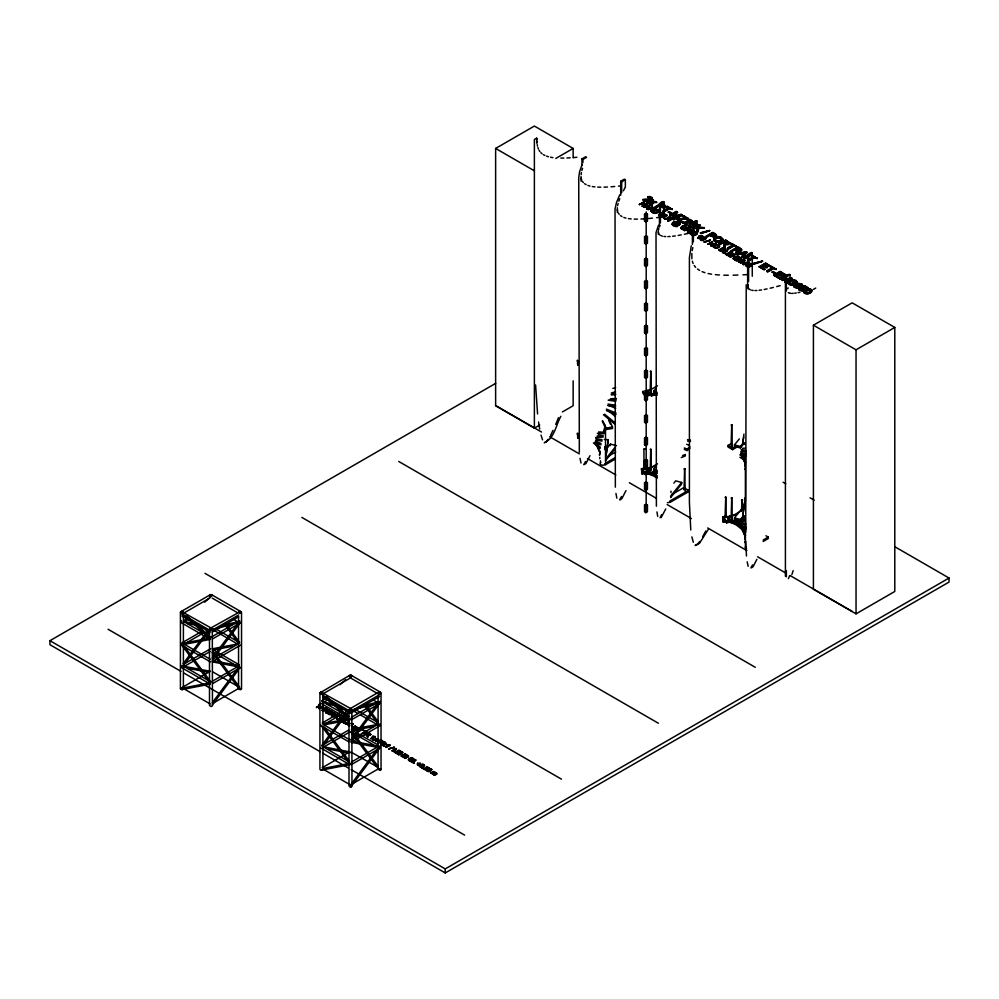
<?xml version="1.0" encoding="UTF-8"?>
<svg xmlns="http://www.w3.org/2000/svg" width="999" height="999" viewBox="0 0 999 999"><rect width="100%" height="100%" fill="white"/><g stroke="black" fill="none" stroke-linecap="round" stroke-linejoin="round"><path stroke-width="1.5" d="M691.857 253.459L691.882 258.803M658.915 215.447C659.128 212.887 663.124 212.4 664.772 213.961A2.223 1.286 0 0 1 664.984 214.835L664.01 215.359L664.26 214.385M326.673 711.663L326.573 710.789L327.46 711.038A1.336 0.774 0 0 0 328.246 710.988L329.108 710.376M368.319 735.102L367.844 736.962L367.507 735.501M652.01 210.165L651.897 209.216L652.896 209.503A1.498 0.862 0 0 0 653.771 209.44L654.732 208.766M688.736 230.744C687.262 234.902 688.723 230.569 686.912 229.832L684.44 230.594L688.723 227.784L691.383 229.458L690.484 230.981A1.498 0.862 0 0 1 689.61 231.031L688.611 230.419L689.61 230.707A1.498 0.862 0 0 0 690.484 230.644L691.458 229.97M737.674 252.06L737.499 250.811L738.998 251.236A2.235 1.299 0 0 0 740.321 251.149L741.67 249.7L737.674 247.19L731.243 250.911L737.674 246.865C739.472 247.203 744.03 250.274 740.321 251.473A2.235 1.299 0 0 1 738.998 251.573L737.499 250.811M794.48 283.516C794.205 286.563 788.948 285.489 788.099 283.192L788.948 281.506L789.822 281.93L789.285 282.867M672.115 224.176L672.689 222.615A4.608 2.66 0 0 1 674.899 221.603L678.171 221.728L680.157 223.089A3.034 1.748 0 0 1 680.269 223.863A3.209 1.848 0 0 1 679.869 224.55C670.154 225 677.672 227.31 680.269 224.201A3.034 1.748 0 0 0 680.157 223.426L678.171 222.065L674.899 221.94A4.608 2.66 0 0 0 672.689 222.952L672.252 224.588C672.702 226.224 678.134 227.447 676.947 225.874L672.802 224.063A2.572 1.486 0 0 1 672.802 223.339L675.774 221.815A3.059 1.761 0 0 1 677.122 221.865A3.459 1.998 0 0 1 678.333 222.215L679.532 223.177L679.345 224.363A2.547 1.474 0 0 1 677.934 225.025C672.489 225.424 683.578 222.29 676.723 224.85M697.215 233.117C696.478 238.374 684.14 233.429 694.705 231.244L697.215 233.454M797.127 282.442L795.928 280.369L793.081 279.72A2.31 1.336 0 0 0 791.533 280.357C793.106 283.204 793.144 286.226 789.272 282.854M240.172 612.999L239.91 611.763M403.097 756.992C402.472 754.907 408.042 760.539 404.982 755.569A1.374 0.787 0 0 1 406.056 755.119L408.379 756.018A1.523 0.887 0 0 1 408.316 756.78L407.767 756.168M652.509 198.901L650.162 196.94A2.398 1.386 0 0 0 648.638 196.99L647.639 197.327L648.638 196.653A2.398 1.386 0 0 1 650.162 196.603L652.297 197.677L652.147 199.425A2.722 1.573 0 0 1 650.898 200L644.755 200.1L650.898 199.663A2.722 1.573 0 0 0 652.147 199.088L652.372 198.838M351.536 725.361L352.585 724.025L351.286 723.538M424.038 768.681A1.436 0.824 0 0 0 424.263 769.242L426.486 769.555L428.159 767.482L424.762 768.531L425.749 769.317L428.259 767.869M431.805 769.592C430.482 767.244 425.362 771.528 429.021 771.315C434.203 769.655 428.409 767.457 427.01 770.729A1.436 0.824 0 0 0 427.247 771.303C433.628 773.401 431.518 765.072 427.01 770.404A1.436 0.824 0 0 0 427.247 770.966L429.458 771.265L431.868 769.467M695.779 223.739C689.685 232.143 686.8 221.254 695.716 223.851M424.662 768.693L425.749 769.655L428.858 767.969M581.118 174.638L581.406 172.64M680.744 227.859L682.417 225.949L686.138 226.211L686.613 228.284L684.852 226.161L681.605 227.248L683.079 229.146L685.776 228.509L684.19 229.77C677.26 229.633 683.678 223.289 686.825 227.11M725.361 249.275C721.59 252.447 727.859 248.626 723.001 247.577L718.706 250.05L722.502 251.785A1.773 1.024 0 0 0 723.488 251.311L723.426 250.137M745.679 265.347C745.891 262.525 751.723 262.287 751.935 265.197M748.039 288.986L748.201 284.703M329.146 710.139L328.246 711.313A1.336 0.774 0 0 1 327.46 711.375L326.573 711.113M599.949 450.961L599.5 455.319L599.949 452.41M597.302 433.316L603.858 433.641L604.957 424.937M603.858 433.641L604.957 426.398M608.254 439.685L606.056 455.644L608.254 439.685L604.32 439.498M654.782 208.504L653.771 209.778A1.498 0.862 0 0 1 652.896 209.84L651.897 209.216M729.844 242.819L728.346 244.555A2.235 1.299 0 0 1 727.022 244.643L725.524 243.893L727.022 244.318A2.235 1.299 0 0 0 728.346 244.231L729.782 243.207M745.254 444.355L742.632 444.218L743.955 434.066M742.632 444.218L743.731 436.975M745.266 461.863L744.829 466.221L745.491 461.875M742.632 517.22L744.829 501.261L742.632 517.22L745.254 517.357M745.266 534.865L744.829 539.223L745.491 534.865M341.246 720.154L340.896 720.679A1.436 0.824 0 0 0 341.134 721.253L343.344 721.553L345.754 719.755M679.67 223.601L678.945 225.012L676.41 225.362M658.054 210.976C657.454 215.022 648.413 211.501 656.393 209.703L658.054 211.313M805.206 289.023L802.821 291.084L799.125 290.085A2.647 1.523 0 0 1 798.875 289.211C798.501 287.6 801.373 288.174 800.049 289.223A1.648 0.949 0 0 0 800.449 290.247C811.038 289.96 793.83 286.938 804.957 285.801L808.154 287.987L807.404 288.424L804.832 286.938L802.759 287.737L804.832 286.601L807.404 288.087L808.154 287.65M692.232 250.574L692.831 247.552M407.817 755.931L407.53 756.743M703.858 237.762L705.818 238.686A1.536 0.887 0 0 0 705.744 238.012L703.783 237.362L702.247 238.324A1.723 0.987 0 0 1 703.533 238.449C706.018 239.86 701.373 241.583 700.449 239.785A1.923 1.111 0 0 1 700.436 239.036L702.709 237.587M800.099 286.176L797.764 288.199L794.217 287.188A2.885 1.661 0 0 1 794.193 286.051L798.426 283.654L802.16 284.515A2.31 1.336 0 0 1 802.272 285.539L800.948 285.614L801.335 284.715M679.108 223.963L678.084 223.277M678.034 223.863C678.146 220.055 670.429 224.5 675.424 224.85M617.607 205.682L618.106 203.471M658.491 230.02L658.828 228.621M691.296 245.754L689.41 257.555L689.41 502.372L690.771 530.007M740.609 249.713C740.159 252.984 732.23 248.514 737.824 247.764L740.609 250.05M698.051 231.743L696.927 230.769L698.051 231.743L699.063 227.572L704.37 227.959L699.063 227.572M368.306 735.364L367.844 736.962M652.01 209.827L651.498 211.588L650.786 210.839L651.498 211.588M725.561 245.604L725.524 243.893M737.674 251.723L736.912 254.183M746.228 284.765L745.716 532.305M681.505 227.909L683.728 226.448A1.786 1.036 0 0 1 684.852 226.498L686.238 227.447M746.453 265.409L748.676 263.936A1.786 1.036 0 0 1 749.799 263.998C755.144 267.882 747.377 259.94 745.716 265.572M420.104 766.558L419.68 765.646A1.598 0.924 0 0 0 419.468 766.158L421.628 767.145L424.25 765.609A1.374 0.787 0 0 0 424.35 764.959L423.426 764.347A1.498 0.862 0 0 0 422.327 764.297C425.412 766.92 421.59 764.859 422.227 766.27M581.88 170.529L582.542 168.307M181.356 621.465L181.356 622.727L210.427 639.51M181.131 689.347L181.356 688.586M211.526 595.916L211.526 594.655L210.427 594.655L181.356 611.425L181.468 612.911L182.155 612.512M240.584 612.699L240.584 611.425L211.526 594.655M239.261 689.347L239.498 688.586M351.036 676.46L351.036 675.199L349.937 675.199L320.654 692.482M351.036 719.43L351.261 718.656M351.036 764.173L351.261 763.411M349.712 786.675L350.224 785.926M380.107 693.244L380.107 691.982L351.036 675.199M379.707 702.309L380.107 701.373M380.107 725.012L380.107 723.751M380.107 747.389L380.107 746.128M651.81 202.248L647.689 202.672L651.81 202.248L652.472 199.713L653.458 200.287L652.884 202.16L656.593 202.422L655.644 201.548L652.884 202.16M696.927 231.094L697.889 227.56L692.732 228.346L693.581 229.171L697.889 227.56M651.573 202.909C649.987 205.619 653.346 205.607 652.784 202.422L656.593 202.085M652.047 205.182L652.784 202.422M690.933 220.966L689.922 222.165L682.342 222.677L690.821 221.316L690.371 220.28L687.1 219.78L688.099 219.43A2.398 1.386 0 0 1 689.61 219.393L691.745 220.454L691.595 222.203A2.722 1.573 0 0 1 690.346 222.777L684.964 222.827M325.874 711.812L325.05 709.952L322.839 710.639L326.673 708.428L329.146 710.476M651.111 210.327L651.286 209.078L650.187 208.292L647.714 209.066L648.289 209.728L650.187 208.629L651.148 209.203L650.786 211.176M724.35 245.379L724.612 244.181M736.6 251.099L735.838 253.571L737.924 254.77L740.571 254.046L743.268 255.607L742.07 257.155L743.031 257.717L746.84 252.148L745.916 251.623L737.012 253.908M384.99 742.732C385.239 744.592 381.493 742.369 383.416 743.855M333.054 712.674L330.157 714.335L327.61 713.174M719.517 246.191L718.468 247.777L715.521 248.326L713.423 247.078L713.835 245.454A4.133 2.385 0 0 1 715.421 244.643A2.747 1.586 0 0 1 718.231 244.755L719.442 246.091M722.926 239.285L721.353 241.496L718.056 242.395L714.959 241.633L713.661 239.448M791.882 574.537L793.194 570.641M327.547 713.111L327.972 712.025A3.684 2.135 0 0 1 329.395 711.288A2.46 1.411 0 0 1 330.931 711.163A2.373 1.374 0 0 1 331.855 711.388L332.979 712.624M713.661 239.785L714.397 238.187A6.194 3.571 0 0 1 716.77 236.95A4.121 2.385 0 0 1 719.355 236.738A3.996 2.31 0 0 1 720.916 237.113L722.926 239.623M713.348 246.641L713.835 245.791A4.133 2.385 0 0 1 715.421 244.967A2.747 1.586 0 0 1 716.57 244.805A2.66 1.536 0 0 1 718.181 245.08L719.143 245.679M402.023 755.744L405.519 753.958L402.023 755.744L402.497 752.21L398.676 754.757L402.172 753.296L398.676 754.42M711.825 245.354L715.734 243.381L711.825 245.354L712.362 241.433L708.066 244.243L711.987 242.607L708.066 243.906M733.815 257.705L737.724 256.069L733.815 258.042L734.34 254.121L730.057 256.606L730.594 257.255L733.965 254.97L730.057 256.606M733.815 258.042L734.927 254.458M744.13 263.998L748.039 262.038L744.13 263.998L744.667 260.077L740.371 262.562L740.921 263.212L744.292 260.926L740.371 262.562M405.519 754.282L401.685 756.505L402.172 752.959M401.173 756.193L402.172 753.296M715.734 243.719L711.45 246.191L710.863 245.529L711.987 242.282M710.863 245.854L711.987 242.607M737.724 256.406L733.428 258.891L733.965 254.97M748.039 262.375L743.756 264.847L743.169 264.173L744.292 260.926M743.169 264.51L744.292 261.263M383.491 743.743L381.293 743.805M422.315 766.158L421.191 767.12L420.104 766.221M651.073 204.633L651.71 202.535L647.689 202.335M653.458 200.287L652.884 201.823M618.831 201.136L619.742 198.689M326.223 712.587C324.625 711.875 326.885 713.81 326.598 711.6M326.223 712.924L326.573 710.789M651.498 211.251L651.922 210.14M688.211 232.779L688.611 230.419M724.924 247.265L723.863 246.316L724.924 247.265L725.524 244.231M737.549 252.198L737.012 254.245L745.916 251.96L746.84 252.485M716.558 235.389L715.309 236.551A2.722 1.573 0 0 1 713.835 236.85L709.727 235.127L707.105 236.638L706.256 236.151L707.105 236.975L709.727 235.464L713.835 237.175A2.722 1.573 0 0 0 715.309 236.888C718.531 235.502 714.347 232.842 712.687 232.43L706.256 236.151M325.587 712.562L325.637 710.626L322.839 710.976L326.673 708.766L329.046 710.252M367.207 736.6L367.532 734.839L364.473 734.677L366.683 733.99L367.669 735.326M687.499 232.367L687.861 230.07L686.912 229.495L684.44 230.27M723.863 246.653L724.35 245.042M735.838 253.571L736.6 251.436L735.938 249.987L734.952 249.413L732.092 251.061L731.243 250.574M581.942 164.985L579.557 171.865L578.733 177.859L579.333 452.222M701.023 239.423L703.558 239.036M787.786 288.723L788.149 287.812M665.771 508.941L661.101 517.619M788.411 578.658L789.56 575.886M555.706 424.413L558.516 417.632M560.851 416.283C555.943 425.099 554.457 438.374 544.255 442.782L546.59 441.446M659.352 227.123L660.039 225.524M686.238 227.297L685.963 228.072M408.404 759.802L410.664 758.229L413.611 758.965A1.986 1.149 0 0 1 413.811 759.74L412.937 759.914L413.136 759.277M658.928 215.235L661.475 213.474L664.772 214.298A2.223 1.286 0 0 1 664.984 215.172M703.633 238.961L702.297 240.185L700.449 239.448A1.923 1.111 0 0 1 700.436 238.699L703.259 237.1L705.744 237.675A1.536 0.887 0 0 1 705.818 238.361L705.506 239.023M181.356 620.829L181.356 622.09M181.356 643.206L181.356 644.467M181.356 665.584L181.356 666.845M240.584 611.425L210.427 628.209L210.976 630.057M211.526 630.107L211.526 628.846L210.427 628.209M240.584 613.336L240.584 612.062L239.498 612.062M380.107 693.88L380.107 692.607L379.121 692.694M589.972 455.681L586.088 463.299L584.565 464.485M382.068 741.121L380.032 742.02M578.708 433.429L577.572 437.325M730.694 517.045L724.612 516.108L722.901 521.228L724.038 518.781M756.88 559.303L753.171 566.558L751.698 567.694M619.73 194.855L616.495 202.485L615.034 209.078L615.347 487.175M434.665 772.776L430.894 773.363L433.666 771.415L434.028 772.202A1.374 0.799 0 0 1 434.99 772.452L435.676 772.826A1.349 0.774 0 0 1 436.625 773.064L436.913 774.163L434.178 775.261L436.326 773.438M625.973 490.621L621.952 498.489L620.416 499.725M658.528 225.2L656.018 232.642L656.393 506.206M550.574 435.352L553.046 430.357M660.089 517.744L661.638 514.66M623.388 190.834L624.787 188.099M355.507 729.844L358.241 728.733L357.954 727.971A1.349 0.774 0 0 0 357.005 727.747L356.318 726.698A1.374 0.799 0 0 0 355.357 726.448L355.02 726.473M356.618 727.759L356.318 727.035A1.374 0.799 0 0 0 355.357 726.785L354.995 725.998L352.222 727.934L356.031 727.509M435.377 772.664L435.676 773.164A1.349 0.774 0 0 1 436.625 773.401L434.178 774.924M435.289 773.176L434.99 772.115A1.374 0.799 0 0 0 434.028 771.865L433.691 771.89M404.12 756.093L404.37 757.254L406.181 757.192M674.375 224.038C674.787 222.627 678.958 223.027 676.798 224.338M702.609 536.838L705.781 530.993M708.104 529.645L699.587 543.194L695.117 545.541L697.439 544.193M353.159 724.263L351.373 725.636M805.157 289.36L802.272 290.809L799.125 289.747A2.647 1.523 0 0 1 798.875 288.873M181.418 612.662L182.342 611.85M619.63 499.825L621.49 496.603M583.766 464.635L585.564 461.513M750.848 567.907L752.572 564.922M352.56 724.175L351.536 725.024M431.231 769.592L429.021 770.978L427.609 770.554M811.138 290.597C810.576 292.395 805.868 294.917 805.057 292.232M341.621 720.866L342.133 721.653M349.288 722.814L346.079 723.663L349.175 722.215M349.063 724.824L349.2 725.823L348.576 725.549A1.436 0.824 0 0 1 348.339 724.974L349.038 724.163M427.634 770.753L429.882 769.355L431.256 769.779M805.094 292.32L808.878 289.972L811.113 290.472M800.024 286.501L796.99 287.949L794.217 286.85A2.885 1.661 0 0 1 794.193 285.726L798.426 283.316L802.16 284.178A2.31 1.336 0 0 1 802.272 285.202L801.797 286.039M664.372 205.919C649.525 205.669 671.977 209.191 661.837 203.946L659.527 205.282M719.779 250.087L722.789 250.712L721.253 249.575L719.779 250.424L721.253 249.238L722.901 250.886L721.703 251.373L719.779 250.424M403.121 756.705L403.596 755.843M788.136 282.705L788.948 281.506M406.88 757.279L406.755 757.504A1.486 0.849 0 0 1 405.744 757.929L403.221 756.942M794.467 283.916L791.008 284.915L788.099 282.867M664.01 215.359C664.035 210.152 655.893 217.382 662.599 216.259L661.738 216.92A2.31 1.336 0 0 1 660.526 216.771L658.965 215.322M412.937 759.914L412.25 758.328L409.503 758.953L409.578 760.626L412.05 760.739L410.901 761.3A2.06 1.186 0 0 1 409.815 761.176C405.806 759.665 411.825 756.093 413.611 758.628A1.986 1.149 0 0 1 413.811 759.402L413.549 760.139M791.32 281.006L791.533 280.694A2.31 1.336 0 0 1 793.081 280.057L796.553 281.119L797.165 282.005L796.428 283.204L795.554 282.767L795.941 282.043M350.05 709.952L350.974 709.989L350.237 709.078M434.702 772.602L432.542 774.312L436.251 773.676M724.575 249.4C716.395 249.35 728.958 251.511 723.064 248.189L721.765 248.938M370.741 734.415L369.88 735.014A1.336 0.774 0 0 1 369.093 735.064L368.194 734.814L369.093 735.401A1.336 0.774 0 0 0 369.88 735.351C372.764 733.516 366.571 731.068 365.746 734.277M650.149 392.307L650.761 371.079L651.36 393.793M651.36 371.428L650.149 371.428M643.955 449.1L645.167 449.1L643.955 449.1L643.955 468.494M650.149 470.342L650.761 449.1L651.36 470.342M651.36 449.45L650.149 449.45M684.028 489.797L684.627 468.568L685.227 491.296M685.227 468.918L684.028 468.918M731.106 445.979L731.705 424.75L732.317 447.465M732.317 425.087L731.106 425.087M725.099 516.708L725.711 496.978L726.31 516.708M726.31 497.327L725.099 497.327M731.106 518.968L731.705 497.739L732.317 520.467M732.317 498.089L731.106 498.089M741.508 510.464L742.107 499.675L742.707 507.48M742.707 500.024L741.508 500.024M647.252 209.141L649.787 205.307L643.244 206.481L647.414 207.717L646.615 208.766L647.252 209.141L649.787 205.307M743.031 257.717L746.84 252.148M183.192 663.661L204.083 635.526M183.354 665.721L208.779 631.455M212.263 658.066L237.687 623.813M212.412 660.127L239.66 623.413M212.263 702.821L238.599 667.332M212.412 704.882L239.66 668.169M321.803 745.441L343.594 716.071M322.864 746.265L347.39 713.236M350.861 739.847L377.21 704.357M351.935 740.671L379.183 703.97M350.861 784.59L377.21 749.113M351.024 786.65L379.183 748.713M646.615 208.766L647.414 207.392L645.616 206.356L643.244 206.481M742.07 257.155L743.268 255.269L740.571 253.709L737.924 254.433L735.838 253.234M657.991 211.288L655.381 212.562L653.109 211.601M647.702 207.355L649.025 205.382L647.702 207.355L646.241 206.181L649.025 205.382M743.693 255.045L745.679 252.26L743.693 255.045L741.508 253.459L745.679 252.26M546.166 441.933L548.276 439.285M798.988 288.923L799.525 288.049M750.911 265.572L751.173 264.598M606.58 448.888L610.451 444.08L616.42 445.691M656.693 393.306L653.708 392.507L653.708 391.046L656.468 387.649M615.446 446.89L605.756 458.878L605.756 460.339L615.446 448.351M656.693 471.341L653.708 470.541L653.708 469.08L656.468 465.671M673.888 483.129L675.711 480.856L681.68 482.455L681.68 483.916L670.679 497.539L670.679 496.078L681.68 482.455M743.343 444.343L740.434 447.939L734.477 446.328L734.477 444.88L739.322 438.886M740.434 447.939L740.434 446.478L742.369 444.08M697.265 544.53L699.762 541.433M743.343 517.332L740.434 520.941L734.477 519.33L734.477 517.882L745.129 504.682M741.258 510.939L745.129 506.143M740.434 520.941L740.434 519.48L742.369 517.082M713.885 239.123L714.397 238.511A6.194 3.571 0 0 1 716.77 237.287A4.121 2.385 0 0 1 718.493 237.038A3.996 2.31 0 0 1 720.916 237.45L722.801 238.973M327.672 712.724L327.972 712.349A3.684 2.135 0 0 1 329.395 711.625A2.46 1.411 0 0 1 330.419 711.475A2.373 1.374 0 0 1 331.855 711.725L332.717 712.25M665.471 206.306L664.36 207.143A2.722 1.573 0 0 1 662.874 207.43L658.778 205.719L656.156 207.23L655.307 206.731L656.156 207.555L658.778 206.044L662.874 207.767A2.722 1.573 0 0 0 664.36 207.467C669.405 206.368 654.333 197.053 665.609 206.306M686.613 228.284L686.975 227.073M751.56 265.784L751.81 265.147M722.714 239.947L718.056 242.058L713.773 240.11M719.367 246.641L716.271 248.039L713.423 246.741M672.439 216.633L676.061 212.387L672.439 216.958L680.469 215.035L672.439 216.958M782.329 280.07L785.951 275.836L782.329 280.407L790.359 278.484L782.329 280.407M341.246 720.491L340.896 721.016A1.436 0.824 0 0 0 341.134 721.59C343.743 723.875 348.326 718.181 343.306 719.018M424.138 768.755L426.985 767.232L428.896 768.081M676.061 212.725L670.579 215.884L669.755 215.409L676.198 211.363L677.472 212.1L673.801 216.671L681.193 214.585L682.342 215.247L681.193 214.248L673.801 216.346M677.472 212.1L673.801 216.671M785.951 276.174L780.469 279.333L779.657 278.858L786.088 274.812L787.374 275.549L783.691 280.12L791.083 278.022L792.232 278.684L791.083 277.697L783.691 279.782M787.374 275.549L783.691 280.12M183.391 646.191L183.391 689.035L182.143 689.76L180.419 688.761L180.419 612.25L182.592 611.6M212.462 629.295L211.214 630.019L209.49 629.02L209.49 705.544L211.214 706.543L212.462 705.818L212.312 628.771M238.973 611.763L241.383 611.987L241.109 612.999L239.36 613.161M180.419 688.761L181.668 688.049M241.533 612.512L241.533 689.035L240.272 689.76L238.549 688.761L238.549 670.404M322.914 769.592L320.741 770.229L319.93 769.317L319.93 692.794L321.191 692.07M351.973 709.852L349.8 710.489L349.001 709.577L349.001 786.101L350.724 787.087L351.973 786.363L351.835 709.315M379.32 692.07L381.044 693.069L378.871 693.706M381.044 693.069L381.044 769.592L379.795 770.316L378.072 769.317L378.072 749.425M383.254 742.944L382.804 744.667L380.656 743.756A1.598 0.924 0 0 1 380.869 743.244L382.817 744.73L385.439 743.194A1.374 0.787 0 0 0 385.527 742.544L384.603 741.932A1.498 0.862 0 0 0 383.504 741.882C382.767 742.682 386.426 743.194 382.779 743.156M704.944 238.749L705.119 237.799L703.858 237.425M800.948 285.614C802.484 283.204 797.339 283.391 796.915 284.99M181.905 665.634L181.356 667.482L210.427 684.253M351.036 710.027L349.937 710.664L349.937 709.39L351.036 708.766L320.879 691.982M379.008 692.607L380.107 691.982M800.424 288.486L800.049 288.886A1.648 0.949 0 0 0 800.449 289.91C804.32 291.308 804.732 287.35 801.023 287.35M378.022 741.483L377.734 741.77A1.336 0.774 0 0 0 377.797 742.369L378.146 742.644M378.022 741.807L377.734 742.107A1.336 0.774 0 0 0 377.797 742.707L378.146 742.981M335.739 715.896L337.125 714.46L332.317 715.496L337.125 714.46M333.903 717.032L336.338 714.884M795.554 282.767L795.941 282.38C796.003 278.921 789.647 280.669 794.292 283.067L794.48 283.853M335.776 715.072L331.531 715.996L334.353 712.861L334.865 713.498L332.317 715.833M331.531 715.996L334.353 712.861M810.976 290.884C801.46 298.189 806.443 285.627 811.176 290.697M424.75 769.093L426.91 767.632L428.284 768.056M334.865 713.161L332.317 715.496M670.029 216.995L669.467 216.671C664.797 220.517 662.262 217.67 666.658 215.047C658.428 217.545 668.119 220.954 670.029 217.332C667.432 221.815 658.753 217.432 666.658 215.384L667.232 215.709M181.756 644.13L181.356 645.104L210.427 661.887M183.466 621.291L186.813 618.281M204.708 602.172L211.413 596.128M322.103 700.799L325.462 697.777M339.997 684.69L345.579 679.645M789.822 281.93C787.974 286.189 797.177 284.703 791.27 281.031M653.908 208.716C644.255 207.804 659.228 211.376 652.11 207.193L650.686 208.004M690.621 229.907C680.968 228.996 695.941 232.58 688.823 228.384L687.399 229.208M728.533 243.132C714.098 241.633 736.425 246.84 725.836 240.846L723.701 242.07M740.521 250.05L738.548 250.499L735.689 248.988M328.371 710.326C319.917 709.777 333.029 712.637 326.76 708.965L325.487 709.702M369.992 734.365C361.538 733.803 374.65 736.675 368.394 733.004L367.12 733.741M651.36 198.539L642.894 199.563L647.14 202.36L647.901 201.586L644.755 199.763M419.867 765.496L419.68 765.983A1.598 0.924 0 0 0 419.468 766.495L421.94 767.419L422.727 765.921M422.24 766.395L420.192 766.42M646.365 469.318L648.251 467.757L648.251 469.218M684.29 449.4L687.137 450.549L687.137 449.1L689.959 446.765M687.137 450.549L689.959 448.214M796.428 283.204L796.877 282.505M349.038 724.5L348.339 725.311A1.436 0.824 0 0 0 348.576 725.873L349.25 726.236M408.054 756.992L408.379 755.681L406.056 754.782A1.374 0.787 0 0 0 405.357 755.007L405.07 756.131L406.168 757.379M703.508 239.236L701.161 239.46M381.943 741.37L380.032 741.683M357.255 728.496L356.768 727.647L353.871 728.895L356.768 727.984L357.255 728.833M355.919 727.334L353.871 728.558M341.833 720.329L344.093 719.243L345.142 719.73M341.833 720.666L343.781 719.63M344.817 720.579L343.256 721.49M349.288 723.151L347.265 724.25L345.592 723.825A1.436 0.824 0 0 1 345.367 723.264L349.3 721.54M380.919 742.419L380.244 742.831M539.722 425.037L534.378 428.121L495.629 405.756L495.629 148.439L534.378 126.061L573.139 148.439L573.139 157.792M536.788 139.798L536.7 138.149L534.378 139.485L534.378 428.121M555.756 158.466L573.139 148.439M581.955 158.903L585.626 156.781L586.6 157.33L582.917 159.465L581.955 158.903L581.955 165.11M620.704 195.255L620.704 181.281L624.387 179.146L625.349 179.708L625.349 187.475M620.704 181.281L621.678 181.83L625.349 179.708M639.397 204.271L641.995 203.421L644.218 205.045L641.995 203.759L639.397 204.595L643.693 201.786C645.579 203.084 639.772 204.046 644.255 202.11M639.397 204.595L644.255 202.447M642.894 199.563L647.14 202.023L647.901 201.586M642.494 203.134L644.73 204.42L647.065 203.734L642.195 206.219L644.218 204.708M642.195 206.219L644.218 205.045M642.494 203.471L644.73 204.758L647.065 204.071M642.195 205.881L647.065 203.734M647.714 209.066L652.01 206.593L654.782 208.841M647.714 209.403L652.01 206.93L654.67 208.591M650.686 208.341L652.11 207.53L653.958 208.828M659.452 225.399L659.452 203.646L663.136 201.523L664.11 202.085L664.11 217.62M655.307 206.731L661.738 203.022M655.307 207.068L664.11 202.085M644.542 214.273L646.091 213.386L647.439 214.161L647.439 220.879L645.891 221.778L644.542 220.991L644.542 214.273L645.891 215.06L647.439 214.161M659.527 205.607L661.837 204.283L664.372 205.981M652.035 211.563L656.331 209.078C662.674 211.176 654.42 215.647 652.035 211.9C653.271 214.41 662.762 211.888 656.331 209.415L652.035 211.9M653.109 211.925L656.393 210.04L657.941 211.039M668.618 208.204L666.495 206.643L667.257 206.206L672.352 209.478L669.467 208.691L663.786 211.963C659.577 210.314 678.221 204.208 662.936 211.476M666.495 206.98L667.257 206.531L672.352 209.478M644.542 220.991L646.091 220.092L647.439 220.879M662.936 211.139L663.786 211.638L669.467 208.354L672.352 209.141M668.319 212.013L669.105 211.551L671.54 212.962L670.741 213.749L668.319 212.013L670.741 213.411L671.54 212.962M668.319 212.35L669.105 211.888L671.54 213.299M667.232 215.372C660.302 216.933 666.758 221.453 669.467 217.008L670.029 217.332M669.755 215.409L676.198 211.701L677.472 212.437M669.755 215.085L670.579 215.547L676.061 212.387M671.565 218.793L670.154 217.645L674.063 219.655L672.127 219.131L668.343 221.316C665.933 219.28 677.572 216.496 667.782 220.979M670.154 217.982L674.063 219.655M667.782 220.654L672.127 218.793L674.063 219.318M682.342 215.247L675.898 218.956L675.087 218.481L680.469 215.035M675.087 218.481L680.469 215.372M644.542 236.651L646.091 235.752L647.439 236.538L647.439 243.257L645.891 244.143L644.542 243.369L644.542 236.651L645.891 237.437L647.439 236.538M675.087 218.144L675.898 218.619L682.342 214.91M676.76 219.118L686.4 218.132L676.76 219.118L681.855 222.053L682.604 221.616L681.855 222.39L676.76 219.455M686.4 218.469L682.816 216.396L683.566 215.622L688.174 218.619L678.496 219.58L688.174 218.282M682.816 216.396L683.566 215.959L688.174 218.619M682.342 222.34L687.362 224.7L686.6 225.137L682.342 222.677M683.453 227.76C686.775 229.246 682.255 228.484 683.953 227.46L685.776 228.509M692.394 244.418L692.394 222.665L696.078 220.542L697.052 221.104L696.99 233.828L693.83 235.165L690.421 233.716M683.453 228.084L685.776 228.846M692.394 222.665L693.368 223.227L697.052 221.104M681.605 227.909L683.541 228.908L684.715 228.484M680.769 227.747L682.816 229.221L684.715 228.821M684.44 230.594L688.723 228.122L691.495 230.032M687.399 229.545L688.823 228.721L690.684 230.02M692.732 228.346L699.163 224.625L700.024 225.112L697.889 226.686M692.732 228.671L699.163 224.962L700.024 225.449M704.37 227.959L696.827 227.297L700.024 225.112M688.848 232.817L693.706 230.669L689.422 233.479L688.848 232.817L693.706 230.669M688.848 233.154L693.706 230.994M644.542 259.028L646.091 258.129L647.439 258.916L647.439 265.622L645.891 266.521L644.542 265.734L644.542 259.028L645.891 259.815L647.439 258.916M690.421 234.053L694.705 231.581L697.115 233.179M691.495 233.754L694.767 231.868C699.225 233.691 692.332 235.677 691.495 234.091C693.031 236.551 698.975 233.604 694.767 232.193L691.495 234.091M701.011 236.288L699.325 235.714L702.497 235.714L698.189 238.536C695.816 236.676 706.455 234.241 697.652 238.237M699.325 236.051L702.497 236.051M697.652 237.899L702.497 235.714M706.256 236.488L712.687 232.767L716.533 235.402M710.489 234.69L712.786 233.366C718.343 234.877 712.836 238.411 710.489 235.027C711.6 236.813 718.643 235.851 712.786 233.704L710.489 235.027M708.066 244.243L712.936 241.77M644.542 281.406L646.091 280.507L647.439 281.293L647.439 287.999L645.891 288.898L644.542 288.112L644.542 281.406L645.891 282.18L647.439 281.293M710.863 245.529L715.734 243.381M724.612 244.018L722.964 242.832L720.104 244.48L719.255 243.656L725.699 239.935L729.844 243.144M719.255 243.993L725.699 240.272L729.682 242.782M719.255 243.656L720.104 244.143L722.964 242.495L724.612 244.518M723.701 242.407L725.836 241.184L728.621 243.132M718.706 250.387L723.001 247.914L725.262 249.363M733.054 245.404L730.931 243.843L731.693 243.406L736.787 246.678L733.903 245.891L728.221 249.163C724.013 247.515 742.657 241.408 727.372 248.676M721.765 249.275L723.064 248.526L724.587 249.588M730.931 244.181L731.693 243.744L736.787 246.678M727.372 248.339L728.221 248.838L733.903 245.554L736.787 246.353M895.079 546.878L949.05 578.034L949.05 582.067L445.242 872.939L49.95 644.717L49.95 640.684L495.679 383.354M723.776 252.397L725.886 253.946L722.702 252.36L726.997 249.875C729.42 251.91 717.769 254.695 727.559 250.212M722.702 252.697L727.559 250.549M722.702 252.36L725.886 253.609M729.782 256.194C722.614 252.984 731.73 254.97 729.27 256.481L726.073 254.308L730.356 251.823L733.466 253.958L730.419 252.784L729.108 253.534L730.419 252.447L733.466 253.621M726.073 254.633L730.356 252.16L733.466 253.958M727.147 254.333L728.608 253.496L731.48 254.907L728.608 253.833L727.147 254.67M731.243 250.911L732.092 251.398L734.952 249.75L736.6 250.936M735.689 249.325L737.824 248.102L740.396 249.675M644.542 303.771L646.091 302.884L647.439 303.671L647.439 310.377L645.891 311.276L644.542 310.489L644.542 303.771L645.891 304.558L647.439 303.671M726.073 254.308L729.782 255.856M730.057 256.93L734.927 254.795M732.854 258.554L737.724 256.069M734.39 259.103L738.673 256.631C745.179 259.178 735.863 262.113 734.39 259.44C736.6 263.012 744.954 259.003 738.673 256.955L734.39 259.44M735.464 259.141L738.736 257.243C742.981 258.691 737.237 262.1 735.464 259.478C736.113 260.876 743.006 259.365 738.736 257.58L735.464 259.478M747.627 284.066L747.627 254.558L751.31 252.422L752.272 252.984L752.272 276.286M743.868 258.192C750.711 252.597 755.331 253.546 744.717 258.691L743.868 257.867L752.272 252.984M738.81 261.663L743.668 259.503L739.385 262.325L738.81 261.663L743.668 259.503M743.868 257.867L744.717 258.354L751.148 254.633M738.81 261.988L743.668 259.84M753.533 257.218L751.41 255.669L752.172 255.22L757.267 258.504L754.382 257.717L748.701 260.989C744.492 259.34 763.124 253.222 747.851 260.502M751.41 255.994L752.172 255.557L757.267 258.504M740.371 262.899L745.242 260.414M757.267 258.167L754.382 257.38L748.701 260.652L747.851 260.165M743.169 264.173L748.039 262.038M748.401 265.247C751.71 266.745 747.19 265.971 748.9 264.96L750.724 266.009L749.125 267.257L746.678 266.621L745.716 265.235M748.401 265.584L750.724 266.346M644.542 326.149L646.091 325.262L647.439 326.036L647.439 332.754L645.891 333.654L644.542 332.867L644.542 326.149L645.891 326.935L647.439 326.036M746.553 265.397L748.476 266.396L749.662 265.971M751.173 264.935C748.888 260.377 743.631 268.144 749.662 266.308M745.803 265.472L748.413 266.845L750.724 266.009M644.542 332.867L646.091 331.968M764.784 269.393C753.758 264.31 767.881 268.469 764.023 269.83L759.215 266.721L765.659 263.012L770.304 266.034L769.542 266.471L765.746 264.273L763.773 265.409L765.746 263.936L769.542 266.134L770.304 265.697M759.215 267.058L765.659 263.349L770.304 266.034M760.826 266.783L763.024 265.509L767.332 267.47L766.583 267.907L763.024 265.846L760.826 267.12M759.215 266.721L764.023 269.493L764.784 269.056M772.514 268.182L770.391 266.621L771.153 266.184L776.248 269.468L773.363 268.669L767.682 271.953C763.473 270.292 782.105 264.186 766.832 271.453M770.391 266.958L771.153 266.521L776.248 269.468M766.832 271.129L767.682 271.616L773.363 268.344L776.248 269.131M772.215 272.003L773.001 271.541L775.436 272.939L774.637 273.738L772.215 272.003L774.637 273.401L775.436 272.939M772.215 272.327L773.001 271.878L775.436 273.276M184.553 612.649L209.653 598.151M644.542 348.526L646.091 347.627L647.439 348.414L647.439 355.132L645.891 356.019L644.542 355.244L644.542 348.526L645.891 349.313L647.439 348.414M779.257 277.759C768.243 272.665 782.367 276.835 778.496 278.197L773.701 275.087L780.132 271.366L784.789 274.388L784.028 274.837L780.231 272.64L778.258 273.776L780.231 272.302L784.028 274.5L784.789 274.063M773.701 275.424L780.132 271.703L784.789 274.388M775.311 275.137L777.497 273.876L781.817 275.836L781.056 276.261L777.497 274.213L775.311 275.474M773.701 275.087L778.496 277.859L779.257 277.422M183.779 621.965L189.061 618.918M779.657 278.858L786.088 275.15L787.374 275.886M779.657 278.521L780.469 278.996L785.951 275.836M786.638 275.662L789.098 274.238L790.059 274.8L790.059 284.116M786.375 570.541L786.375 576.748L785.414 576.186L785.414 276.361L786.375 276.923L790.059 274.8M792.232 278.684L785.788 282.405L784.977 281.93L790.359 278.484M784.977 281.93L790.359 278.821M784.977 281.593L785.788 282.068L792.232 278.359M562.437 411.925L573.139 405.756L573.139 380.806M644.542 370.904L646.091 370.005L647.439 370.791L647.439 377.497L645.891 378.396L644.542 377.61L644.542 370.904L645.891 371.69L647.439 370.791M182.68 642.444L202.497 630.993M187.737 642.057L202.273 633.666M212.3 630.194L238.724 614.934M210.09 631.93L206.431 634.028L206.431 629.67M212.3 631.98L238.724 616.72M211.751 636.85L232.892 624.637M235.527 623.114L239.498 620.829M813.411 289.398L815.733 288.062M212.849 638.748L240.584 622.727M656.867 392.957L651.61 395.991L646.965 393.306L646.965 391.845L657.479 385.776M644.542 393.281L646.091 392.382L647.439 393.169L647.439 399.875L645.891 400.774L644.542 399.987L644.542 393.281L645.891 394.056L647.439 393.169M185.327 663.286L210.427 648.801M646.965 391.845L651.61 394.53L655.556 392.257M183.779 666.72L210.202 651.46M213.074 658.453L239.498 643.206M212.849 661.126L240.584 645.104M644.542 415.646L646.091 414.76L647.439 415.534L647.439 422.252L645.891 423.151L644.542 422.365L644.542 415.646L645.891 416.433L647.439 415.534M182.68 687.187L210.427 671.178M813.411 325.199L852.159 302.822L894.792 327.435L894.792 591.458L856.043 613.836L813.411 589.223L813.411 325.199L856.043 349.812L894.792 327.435M211.751 681.593L238.174 666.345M212.849 683.491L240.584 667.482M609.365 455.644L615.734 451.973M644.542 438.024L646.091 437.137L647.439 437.912L647.439 444.63L645.891 445.517L644.542 444.742L644.542 438.024L645.891 438.811L647.439 437.912M615.297 457.592L605.107 463.474L605.107 464.935L615.297 459.053M644.542 444.742L646.091 443.843M213.074 703.209L239.498 687.949M644.542 460.402L646.091 459.503L647.439 460.289L647.439 467.008L645.891 467.894L644.542 467.12L644.542 460.402L645.891 461.188L647.439 460.289M656.867 470.991L651.61 474.026L646.965 471.341L646.965 469.88L657.479 463.811M646.965 469.88L651.61 472.564L655.556 470.292M644.542 482.779L646.091 481.88L647.439 482.667L647.439 489.373L645.891 490.272L644.542 489.485L644.542 482.779L645.891 483.553L647.439 482.667M737.699 446.69L732.604 449.637L727.959 446.953L727.959 445.492L730.506 444.018M727.959 445.492L732.604 448.176L736.425 445.979M644.542 505.157L646.091 504.258L647.439 505.044L647.439 511.75L645.891 512.649L644.542 511.863L644.542 505.157L645.891 505.931L647.439 505.044M322.739 693.955L350.487 677.934L378.234 693.955M671.94 494.48L683.778 487.649L688.423 490.334L688.423 491.783L670.017 502.41L670.017 500.961L688.423 490.334M322.202 700.611L324.837 699.088M318.793 704.407C323.688 704.395 310.239 711.051 320.055 705.132M323.289 702.509L328.584 699.462M316.683 707.08L320.567 705.431M316.683 707.417L320.567 705.756M318.993 708.416L323.326 706.493L318.993 708.753M321.753 707.404L323.738 708.553L325.824 707.941L321.99 710.489M321.753 707.742L323.738 708.89L325.824 708.279M321.99 710.152L325.824 707.941M325.487 710.039L326.76 709.302L328.421 710.464M322.202 722.989L342.02 711.55M325.936 723.363L341.795 714.21M350.487 711.5L379.558 694.717M349.6 712.474L345.941 714.585L345.941 710.214M350.487 713.286L379.558 696.515M337.15 718.905L340.135 720.104L339.685 720.704C331.356 717.045 344.917 720.117 341.471 717.482A1.424 0.824 0 0 0 340.572 717.507L340.272 717.582M351.261 717.394L373.726 704.432M343.431 722.527L344.493 722.527L343.968 723.176L343.431 722.527L344.493 722.527M343.431 722.864L344.493 722.864M323.514 744.605L348.626 730.107M352.222 727.934L355.419 726.248L355.02 726.81M352.222 727.597L355.994 727.022L353.871 728.895M323.289 747.264L349.712 732.005M737.699 519.692L732.604 522.627L727.959 519.942L727.959 518.493L741.97 510.402M364.285 730.669C367.57 732.117 363.199 731.455 364.735 730.406L366.77 731.58M364.285 731.006L366.77 731.917M365.547 731.73L362.175 733.678L365.547 731.393M352.585 739.01L377.684 724.512M364.935 732.342L362.175 733.353M727.959 518.493L732.604 521.178L736.425 518.968M367.12 734.065L368.394 733.341L370.055 734.502M372.415 736.787L372.877 736.525C375.874 736.787 371.253 737.387 372.877 736.201L375.249 736.787L370.929 738.736L373.926 736.675L375.249 736.787M370.929 738.736L373.926 737.012M370.929 738.398L375.249 736.45M322.202 767.744L348.626 752.484M372.864 739.522L373.938 739.522L373.401 740.172L372.864 739.522L373.938 739.522M372.864 739.859L373.938 739.859M374.85 739.61C381.78 744.143 369.106 737.274 378.109 739.085M374.85 739.947L378.109 739.41M375.599 741.096L377.934 741.233L375.599 741.433L376.511 740.571M375.599 741.433L376.511 740.908M351.261 762.15L377.684 746.89M383.279 745.529L384.353 745.529L383.816 746.178L383.279 745.529L384.353 745.529M385.514 744.243L386.588 744.243L386.051 744.892L385.514 744.243L386.588 744.243M383.279 745.866L384.353 745.866M385.514 744.58L386.588 744.58M387.3 745.379L387.749 745.117C390.746 745.379 386.138 745.978 387.749 744.779L390.122 745.379L385.801 747.327L388.798 745.266L390.122 745.379M385.801 747.327L388.798 745.604M385.801 746.99L390.122 745.042M393.069 750.661L394.955 752.085L392.108 750.636L395.941 748.426C398.139 750.311 387.687 752.722 396.453 748.713M392.108 750.973L396.453 749.05M392.108 750.636L394.955 751.76M398.426 754.095C392.033 751.223 400.187 752.934 397.977 754.357L395.117 752.372L398.951 750.162L401.723 752.097L399.001 751.048L397.827 751.723L399.001 750.711L401.723 751.76M763.174 540.034L768.256 537.087L768.256 538.548L763.174 541.483M395.117 752.709L398.951 750.499L401.723 752.097M396.079 752.397L397.377 751.648L399.95 752.946L397.377 751.985L396.079 752.734M395.117 752.372L398.426 753.758M398.676 754.757L403.022 752.509M352.585 783.753L377.684 769.267M401.173 755.868L405.519 753.958M412.4 761.825L414.285 763.248L411.438 761.787L415.272 759.577C417.47 761.463 407.018 763.873 415.784 759.877M411.438 762.125L415.784 760.214M411.438 761.787L414.285 762.911M417.482 763.348C420.254 764.622 416.421 764.01 417.919 763.099L420.005 765.147C421.503 764.235 417.682 763.623 420.442 764.897M417.482 763.686L420.442 763.361L418.956 763.698M418.968 764.547L417.47 764.897L418.519 763.948M417.47 764.897L418.519 764.285M417.47 764.56L420.442 764.56M419.405 763.96L420.442 763.361M419.405 764.297L420.442 763.686M422.102 767.944L423.164 767.944L422.639 768.593L422.102 767.944L423.164 767.944M422.102 768.281L423.164 768.281M430.894 773.363L434.09 771.665L433.691 772.227M430.894 773.026L434.665 772.439L432.542 774.312M432.542 773.975L436.251 773.338L434.178 775.261M49.95 640.684L445.242 868.905L949.05 578.034M349.038 723.588L345.966 723.751L349.175 721.877M349.038 723.925L345.592 724.163A1.436 0.824 0 0 1 345.367 723.601L349.3 721.877M351.373 725.973L353.196 724.05L351.286 723.201M343.256 721.153L344.093 720.729M380.182 742.769L382.629 741.233A1.736 0.999 0 0 0 382.118 740.421L380.232 740.222M380.082 740.759L382.118 740.759A1.736 0.999 0 0 1 382.629 741.57L380.244 743.169M380.082 741.096L382.005 741.208M647.639 196.99L648.376 197.515C654.77 196.903 648.426 201.511 644.904 199.45M647.639 197.327L651.473 198.526M687.1 219.78L688.099 219.768A2.398 1.386 0 0 1 689.61 219.718L691.745 220.791M687.1 220.105L690.784 220.941M342.17 718.206L339.972 717.707L340.572 717.17A1.424 0.824 0 0 1 341.471 717.145L342.657 718.618A1.623 0.937 0 0 1 341.92 718.968L338.261 719.355M339.972 717.707L342.332 717.781M642.894 199.9L644.18 199.513M337.15 719.243L338.349 718.968M682.629 455.569L685.314 454.483L685.314 455.931L681.281 457.567M801.023 287.687L804.957 286.139L808.154 287.987M678.034 223.526L679.108 223.626M334.677 717.195L335.701 716.82M336.725 716.458L339.273 716.046L338.761 715.409M336.338 714.547L331.531 715.659M797.826 284.528L801.223 284.703M336.838 716.508L339.273 715.709M335.614 717.245L339.273 716.046M700.461 232.929L709.615 230.532L701.098 233.629L700.461 232.929L709.615 230.532M700.461 233.267L709.615 230.869M704.208 241.77C722.639 236.626 691.87 245.916 710.314 240.16M704.208 242.095L710.314 240.497M753.396 263.499L762.549 261.089L754.033 264.198L753.396 263.499L762.549 261.089M753.396 263.836L762.549 261.426M357.742 730.868C374.375 726.273 346.641 734.64 363.199 729.445M357.742 731.206L363.199 729.769M382.942 742.045L384.99 743.069M388.686 748.726C402.884 745.254 385.839 749.075 389.061 749.287M388.686 749.063L394.13 747.302M421.765 764.46L424.35 765.296A1.374 0.787 0 0 1 424.25 765.946L422.727 766.245M649.025 205.719L646.241 206.518M745.679 252.597L741.508 253.783M322.49 693.543L320.741 693.706L319.93 692.794M663.024 216.671L661.738 216.583A2.31 1.336 0 0 1 660.526 216.433L659.078 215.522M382.942 742.382L383.504 742.22A1.498 0.862 0 0 1 384.603 742.269L385.527 742.881A1.374 0.787 0 0 1 385.439 743.531L383.916 743.506M421.765 764.797L422.327 764.635A1.498 0.862 0 0 1 423.426 764.685L423.564 765.484L422.14 765.409M663.024 216.333L662.599 215.921C657.717 217.195 661.288 211.913 664.098 214.448M412.05 760.739L411.675 760.376C407.005 761.5 411.026 756.568 413.161 759.34M412.05 761.076L410.814 760.901A2.06 1.186 0 0 1 409.815 760.838L408.391 759.652M612.812 388.399L615.671 387.624M611.313 392.994L615.596 391.833M611.313 394.443L615.596 393.294M644.567 395.279L642.707 392.982L642.707 391.533L648.613 389.947M646.965 396.029L657.292 393.256M598.463 434.403L602.747 433.254M657.292 471.278L645.491 474.463L642.707 471.016L642.707 469.567L654.507 466.383M642.707 469.567L645.491 473.002L648.438 472.215M738.074 519.842L726.648 522.927L723.875 519.48L723.875 518.031L735.289 514.947M723.875 518.031L726.648 521.466L729.507 520.704M742.357 518.693L745.217 517.932M776.71 286.588L780.169 285.664M643.244 206.818L649.787 205.644M223.801 625.212L239.785 621.141M212.675 629.42L240.284 622.414M364.772 705.381L377.847 702.06M350.736 710.339L379.807 702.959M770.154 288.212L773.363 287.437M609.215 428.109L608.354 428.109M684.39 234.241L687.674 233.554M798.039 292.645L799.949 292.257M343.306 719.355L345.704 719.879M321.853 692.407L320.991 693.456M764.235 289.473L767.095 288.898M380.232 740.559L382.068 741.458M342.907 721.266L341.508 720.841M181.643 643.531L210.702 637.936M182.18 644.78L209.715 639.472M212.238 648.838L238.237 643.831M212.775 650.074L232.655 646.241M181.643 688.286L210.702 682.692M182.18 689.522L209.715 684.228M322.689 723.788L348.688 718.781M323.226 725.024L349.225 720.017M351.211 723.588L353.196 724.375M351.211 723.925L352.585 724.362M351.748 729.382L377.759 724.375M352.285 730.619L373.701 726.498M322.689 768.531L348.688 763.536M321.69 770.067L349.225 764.772M678.184 235.439L681.218 234.877M602.872 420.991L606.131 428.022L612.487 427.035L612.487 428.496L606.131 429.47L602.21 421.041M794.655 293.194L796.278 292.957M759.103 290.272L761.563 289.935M672.602 236.251L675.299 235.901M672.252 224.251L674.275 225.799L677.472 226.186M656.605 217.682L659.39 217.357M647.689 202.672L651.71 202.535M376.948 740.659L375.749 739.635L378.671 739.322M375.749 739.959L378.671 739.66M618.506 186.139L621.066 185.889M648.513 218.519L652.509 218.132M652.784 202.76L656.593 202.422M573.488 157.567L576.91 157.28M611.026 186.788L614.71 186.488M684.203 222.877L690.346 222.44A2.722 1.573 0 0 0 691.595 221.865L691.932 220.754M640.971 219.043L644.655 218.831M380.919 742.095L380.169 742.082M566.933 157.967L570.154 157.792M667.832 236.613L670.104 236.501M356.618 727.422L357.005 727.409A1.349 0.774 0 0 1 357.954 727.634L358.241 728.408L355.981 730.107M742.956 274.825L748.026 274.575M796.915 284.653L799.325 285.065L800.062 286.201M611.363 394.905L615.796 394.68M654.245 393.818L657.305 393.668M652.722 395.354L657.305 395.117M610.451 398.763L616.358 398.464M608.978 400.299L616.358 399.925M597.152 435.939L603.071 435.639L603.071 437.1L595.679 437.462M742.482 448.301L745.441 448.151M657.305 473.151L642.045 473.926L641.47 468.681L649.1 468.306M641.47 468.681L642.045 472.465L645.092 472.315M654.245 471.853L657.305 471.703M745.441 521.153L723.276 522.265L722.702 517.032L731.568 516.583M722.702 517.032L723.276 520.816L726.236 520.666M735.102 520.217L745.441 519.692M604.033 187.15L607.454 187.013M791.882 293.394L793.194 293.344M344.093 719.567L345.03 719.817M754.907 290.547L756.88 290.484M733.066 275.187L737.949 275.037M341.208 719.005L338.886 718.955M677.472 226.523L672.802 224.388A2.572 1.486 0 0 1 672.802 223.676L675.774 222.153A3.059 1.761 0 0 1 677.122 222.19A3.459 1.998 0 0 1 678.333 222.552L679.532 223.514M560.851 158.092L563.823 158.067M675.661 224.6C671.39 224.575 676.36 221.241 678.034 223.401M696.827 226.96L704.37 227.635M675.424 224.513C673.001 221.291 680.931 224.5 674.412 223.926M634.215 219.106L637.474 219.131M723.8 275.187L728.333 275.237M341.134 719.392L338.711 719.317M597.727 187.1L600.786 187.188M598.613 431.93L603.858 432.192M742.632 442.769L745.254 442.894M742.632 515.771L745.254 515.896M715.396 274.675L719.467 275M663.973 236.451L665.771 236.601M701.011 235.964L699.325 235.714M211.663 594.83L209.902 594.979L209.628 595.991M210.29 596.378L211.214 596.453M351.173 675.374L349.425 675.536L349.151 676.548M349.8 676.922L351.561 676.76L351.835 675.749M373.926 736.675L372.415 736.463M388.798 745.266L387.3 745.042M181.356 611.425L211.526 628.209L210.427 628.846L210.427 630.107M797.602 284.952L799.912 285.901M628.446 218.594L631.193 218.931M592.307 186.563L594.904 186.9M789.772 293.207L790.746 293.344M751.698 290.234L753.171 290.459M608.191 400.174L615.809 401.348M608.016 404.083L615.621 405.257M608.016 405.532L615.621 406.718M687.549 439.622L690.509 440.084M687.549 441.083L690.509 441.533M741.171 449.6L745.741 450.312M741.171 451.061L745.741 451.76M595.841 438.698L601.935 439.635L601.935 441.096L595.841 440.147M649.313 468.793L643.393 467.882L643.393 469.33M650.574 472.914L656.493 473.838M656.493 475.287L641.695 473.002L641.695 471.54M730.519 520.954L745.741 523.301M727.472 521.94L745.741 524.762M550.599 157.23L552.897 157.605M802.759 287.4L804.744 288.124L805.206 289.36M802.759 287.737L805.157 289.036M708.104 273.526L711.6 274.188M183.704 621.453L199.001 624.4M187.762 623.576L201.523 626.223M212.775 660.614L238.773 665.609M212.238 661.85L239.772 667.145M183.704 666.196L209.715 671.203M187.762 668.331L209.178 672.452M324.75 702.297L333.928 704.058M327.272 704.12L339.51 706.48M352.285 741.158L379.82 746.453M351.748 742.394L379.283 747.702M324.75 747.04L349.225 751.76M328.808 749.175L348.688 752.996M210.539 595.079L211.463 595.879M653.708 391.046L656.693 391.858M734.477 444.88L740.434 446.478M653.708 469.08L656.693 469.88M734.477 517.882L740.434 519.48M587.887 185.439L589.972 186.076M623.813 217.432L625.973 218.107M546.59 156.156L548.501 156.756M685.963 227.735L686.613 227.959M750.911 265.235L751.56 265.447M661.101 235.702L662.412 236.151M664.01 215.035L664.697 215.272M702.085 271.653L704.932 272.69M740.721 452.097L746.228 454.32M740.721 453.546L746.228 455.781M608.791 405.469L615.684 408.254M606.405 409.14L616.033 413.037M606.405 410.601L616.033 414.498M686.638 444.268L689.485 445.417M684.29 447.952L687.137 449.1M595.392 441.183L600.899 443.419L600.899 444.867L595.392 442.644M651.585 473.751L657.28 476.048M647.327 473.476L657.28 477.497M732.092 516.97L729.345 515.859L729.345 517.32M732.454 521.753L746.228 527.322M729.707 522.09L746.228 528.771M421.603 765.571L422.315 766.495M381.593 743.656L380.869 743.568A1.598 0.924 0 0 0 380.656 744.093L382.817 745.067L383.916 743.843M788.948 281.843L789.822 282.255M799.525 288.386L800.424 288.823M800.948 285.277L801.797 285.702M795.554 282.442L796.428 282.867M543.344 154.645L544.867 155.457M788.336 292.62L788.973 292.957M749.5 289.348L750.474 289.86M750.299 254.483L751.148 254.97M666.495 206.643L668.618 207.867M682.816 216.059L686.4 218.132M730.931 243.843L733.054 245.067M751.41 255.669L753.533 256.893M770.391 266.621L772.514 267.844M659.452 203.646L660.426 204.208L660.426 222.852M747.627 254.558L748.588 255.107L748.588 281.518M653.458 200.624L652.472 199.713M763.773 265.085L767.332 267.133M778.258 273.439L781.817 275.499M763.773 265.409L767.332 267.47M778.258 273.776L781.817 275.836M741.508 253.459L743.693 254.708M678.496 219.243L682.604 221.616M684.203 222.54L687.362 224.363M644.755 200.1L647.901 201.923M678.496 219.58L682.604 221.953M685.252 223.489L687.362 224.7M651.073 204.296L652.047 204.857M742.07 256.83L743.031 257.38M670.154 217.645L671.565 218.469M729.108 253.209L731.48 254.57M729.108 253.534L731.48 254.907M646.241 206.181L647.702 207.018M723.776 252.735L725.886 253.946M646.615 208.429L647.252 208.803M687.499 232.03L688.211 232.442M718.706 250.05L722.502 251.448A1.773 1.024 0 0 0 723.488 250.974L723.426 250.474M495.629 148.439L534.378 170.817M739.934 457.305L743.98 459.64M783.104 482.23L785.801 483.791M810.089 497.814L814.135 500.149M765.933 535.751L768.256 537.087M495.629 405.532L541.545 432.043M549.65 436.713L579.358 453.871M587.462 458.553L615.821 474.925M629.333 482.717L656.343 498.314M667.145 504.557L691.445 518.593M707.654 527.947L746.827 550.561M757.629 556.793L785.988 573.164M790.034 575.511L852.159 611.376M398.738 461.463L755.281 667.307M301.848 517.407L658.391 723.251M204.97 573.339L561.513 779.183M212.3 598.151L237.4 612.649M232.892 618.918L236.85 621.203M372.402 699.462L377.684 702.509M216.808 629.47L236.626 640.921M356.318 710.027L377.46 722.227M213.074 629.845L238.174 644.343M353.908 711.163L357.867 713.448M360.514 714.972L377.684 724.887M181.905 614.173L209.653 630.194M322.739 695.479L349.163 710.739M181.905 615.958L209.653 631.98M322.739 697.277L349.163 712.524M344.93 713.998L341.858 712.225L341.858 707.854M183.779 621.59L204.92 633.791M207.555 635.327L210.202 636.85M321.978 701.373L348.401 716.633M320.879 703.271L348.626 719.292M368.306 732.804L370.779 734.515M318.793 704.745L320.055 705.469M397.827 751.385L399.95 752.609M397.827 751.723L399.95 752.946M375.749 739.635L376.985 741.183M338.261 719.018L340.135 720.104M393.069 750.998L394.955 752.085M412.4 762.162L414.285 763.248M367.207 736.263L367.844 736.625M212.849 649.562L239.273 664.822M377.46 744.605L351.261 729.844M213.074 652.222L239.498 667.482M351.261 732.005L373.726 744.979M183.779 643.968L210.202 659.228M324.613 725.274L349.712 739.772M320.879 725.649L348.626 741.67M212.849 671.94L236.626 685.664M376.136 766.208L351.261 752.222M351.173 751.897L351.973 752.809M380.244 768.681L381.044 769.592M183.779 666.345L208.878 680.831M321.978 746.128L348.401 761.388M320.879 748.026L348.626 764.048M108.079 629.27L181.006 671.378M183.716 672.939L320.117 751.685M322.814 753.246L348.476 768.069M351.173 769.63L464.622 835.127M183.779 688.711L210.202 703.97M323.289 769.267L349.712 784.515M584.565 183.679L586.088 184.64M620.416 215.559L621.952 216.596M697.439 268.981L699.587 270.417M339.972 717.369L340.409 718.019M407.679 756.031L405.731 755.731L406.893 757.379M740.971 454.245L745.416 457.904M739.859 454.782L745.416 459.365M608.816 411.076L615.484 416.583M604.532 414.173L614.547 422.427L614.547 423.876L603.421 414.71M736.513 523.576L745.416 530.906M735.401 524.113L745.416 532.367M654.657 476.298L656.955 478.184M594.53 442.42L600.087 447.003L600.087 448.464L593.418 442.957M540.871 152.685L542.02 153.721M326.336 696.428L331.918 701.46M334.153 703.483L348.688 716.57M322.103 694.467L347.814 717.619M186.813 615.884L192.407 620.916M194.643 622.926L210.29 637.025M182.592 613.91L210.539 639.085M659.265 234.365L660.052 235.102M380.107 692.607L379.008 691.982L349.937 708.766L351.261 710.152L349.937 710.027M379.558 768.556L380.332 769.904M181.756 689.535L181.381 688.661M714.223 246.853L716.196 247.602L718.631 246.478A1.923 1.111 0 0 0 718.518 245.529L716.283 244.93L714.31 245.904A2.06 1.186 0 0 0 714.123 246.641L715.784 247.927L718.631 246.815A1.923 1.111 0 0 0 718.518 245.854L716.283 245.267L714.31 246.241A2.06 1.186 0 0 0 714.123 246.965M794.292 283.404L792.769 280.856L796.028 281.98M642.707 391.533L644.567 393.831M694.193 265.497L695.641 267.345M582.355 181.281L583.316 182.555M365.559 704.707L378.271 721.84M364.485 705.544L378.109 723.9M352.834 732.329L378.271 766.583M350.861 731.942L378.109 768.643M323.776 726.735L349.2 760.988M320.891 725.124L349.051 763.049M226.036 624.163L239.66 642.507M225.886 626.211L238.599 643.344M213.324 651.773L239.66 687.262M212.263 652.609L238.599 688.099M184.253 646.178L210.602 681.668M182.28 645.791L210.439 683.728M539.085 150.325L539.897 151.548M618.281 212.962L619.193 214.348M701.048 239.285C701.31 241.396 706.143 239.273 703.533 238.112A1.723 0.987 0 0 0 702.247 237.987M748.313 287.874L748.788 288.686M407.817 756.268C404.907 752.422 407.654 762.249 403.097 756.655M350.974 676.423L350 675.873L350.487 675.249L351.261 676.598M742.319 455.744L744.929 462.824L741.021 454.383M742.319 528.746L744.929 535.826L741.021 527.385M608.566 418.606L612.487 427.035M608.566 420.055L610.526 424.275M604.657 446.665L605.956 450.936L604.657 448.126M596.341 443.431L599.6 451.91L595.691 443.481M320.879 693.88L321.428 692.032L322.202 693.381M210.427 596.553L210.976 594.705L211.751 596.041M181.356 613.336L181.905 611.488L182.68 612.824M537.924 147.615L538.436 149.013M692.332 261.226L693.094 263.461M541.021 435.089L542.544 439.847M380.107 702.01L380.107 703.271L351.036 720.054L351.036 718.793M380.107 724.387L380.107 725.649L351.036 742.432L351.036 741.171M380.107 746.765L380.107 748.026L351.036 764.809L351.036 763.536M351.036 752.359L351.261 753.121M351.036 785.913L351.261 786.675M240.584 688.586L240.809 689.347M658.416 232.455L658.716 233.479M703.633 239.298L702.422 238.274L701.048 239.623M183.254 611.987L182.143 613.236L180.419 612.25M691.87 536.875L693.318 542.257M581.231 178.247L581.668 179.845M747.177 561.813L748.151 566.346M580.032 458.316L580.993 463.037M537.225 144.618L537.524 146.141M615.946 493.406L616.858 498.226M719.442 245.754L719.517 246.528M332.979 712.287C333.491 715.147 327.61 715.621 327.547 712.774M656.942 511.938L657.729 516.383M617.37 209.653L617.669 211.388M538.548 421.978L539.697 429.071M800.062 285.864L800.099 286.513M537.574 413.948L535.589 384.99M536.875 141.433L537.025 143.044M746.465 555.968L745.741 541.108M748.039 285.876L748.064 286.938M856.043 349.812L856.043 613.836M786.375 276.923L786.375 290.909M745.391 450.337L745.391 501.323M745.391 524.5L745.391 547.677M745.129 468.181L745.129 469.642M745.129 541.183L745.129 542.632M744.929 497.864L744.929 499.325M732.604 448.176L732.604 449.637M732.604 521.178L732.604 522.627M726.648 521.466L726.648 522.927M724.612 516.108L724.612 517.557M723.276 520.816L723.276 522.265M693.368 223.227L693.368 241.87M683.778 487.649L683.778 489.098M670.966 491.108L670.966 492.569M658.341 231.306L658.341 234.428M651.61 394.53L651.61 395.991M651.61 472.564L651.61 474.026M646.191 211.875L646.191 214.985M646.191 219.643L646.191 236.726M646.191 242.944L646.191 258.479M646.191 264.685L646.191 281.78M646.191 287.999L646.191 303.534M646.191 309.74L646.191 326.835M646.191 331.493L646.191 348.576M646.191 354.795L646.191 371.878M646.191 376.548L646.191 393.631M646.191 399.85L646.191 415.384M646.191 421.59L646.191 438.686M646.191 443.344L646.191 460.427M646.191 466.645L646.191 483.728M646.191 488.399L646.191 505.482M645.891 215.06L645.891 221.778M645.891 237.437L645.891 244.143M645.891 259.815L645.891 266.521M645.891 282.18L645.891 288.898M645.891 304.558L645.891 311.276M645.891 326.935L645.891 333.654M645.891 349.313L645.891 356.019M645.891 371.69L645.891 378.396M645.891 394.056L645.891 400.774M645.891 416.433L645.891 423.151M645.891 438.811L645.891 445.517M645.891 461.188L645.891 467.894M645.891 483.553L645.891 490.272M645.891 505.931L645.891 512.649M645.491 473.002L645.491 474.463M642.045 472.465L642.045 473.926M621.678 181.83L621.678 192.707M617.357 207.742L617.357 212.425M610.451 444.08L610.451 445.542M606.131 428.022L606.131 429.47M605.506 427.884L605.506 461.863M605.107 426.985L605.107 428.434M604.17 431.418L604.17 432.867M600.449 460.789L600.449 462.25M599.8 457.28L599.8 458.728M582.917 159.465L582.917 162.562M581.056 176.511L581.056 181.194M578.546 361.126L578.546 362.575M578.546 434.128L578.546 435.576M577.572 362.874L577.572 364.323M536.7 138.149L536.7 142.832M445.242 868.905L445.242 872.939M378.072 697.389L378.072 746.353M322.914 696.128L322.914 723.676M322.914 728.271L322.914 768.056M238.549 616.833L238.549 621.428M238.549 624.487L238.549 665.809M202.347 627.31L202.347 631.668M183.391 615.584L183.391 643.131M746.653 548.838A2.735 1.586 0 0 1 745.516 546.977M670.416 500.886A2.735 1.586 0 0 1 667.382 502.634M605.506 463.411A2.735 1.586 0 0 1 601.873 465.084A2.735 1.586 0 0 1 600.849 462.475M689.697 225.362C695.117 230.145 698.838 217.482 689.697 225.362M428.896 767.744L427.06 769.667L424.263 769.58A1.436 0.824 0 0 1 424.038 769.018L426.448 767.007L428.896 767.744M696.803 223.764C696.178 226.686 691.508 228.321 689.035 226.623A2.41 1.386 0 0 1 688.636 225.674C696.528 216.845 700.386 229.458 689.035 226.286A2.41 1.386 0 0 1 688.636 225.337L693.606 222.34L696.803 223.764M812.199 290.397C811.575 293.306 806.905 294.942 804.432 293.244A2.41 1.386 0 0 1 804.033 292.295C805.531 289.885 809.827 288.012 812.1 290.372M795.192 285.989C797.439 290.397 800.911 282.467 795.192 285.989M804.22 291.533L804.033 291.958A2.41 1.386 0 0 0 804.432 292.907C814.809 296.378 813.099 283.366 804.22 291.533M798.988 286.451C794.455 290.734 794.767 282.642 798.988 286.451M210.727 628.533L211.226 629.795L210.727 628.533M608.354 405.244L609.39 405.482L608.354 405.244M721.59 239.71L717.944 241.396L714.822 239.947A3.084 1.773 0 0 1 715.109 238.861L718.069 237.387L721.415 238.286A2.885 1.661 0 0 1 721.59 239.71M721.59 240.047L717.944 241.733L714.822 240.284A3.084 1.773 0 0 1 715.109 239.198L718.069 237.725L721.415 238.611A2.885 1.661 0 0 1 721.59 240.047M332.255 712.924L330.095 713.935L328.234 713.074A1.836 1.061 0 0 1 328.396 712.424L330.169 711.55L332.155 712.075A1.711 0.987 0 0 1 332.255 712.924M332.255 713.261L330.095 714.273L328.234 713.411A1.836 1.061 0 0 1 328.396 712.762L330.169 711.887L332.155 712.412A1.711 0.987 0 0 1 332.255 713.261M577.946 363.911L577.385 360.127L577.946 365.359L577.946 363.911M577.946 436.913L577.385 433.129L577.946 438.361L577.946 436.913"/></g></svg>
